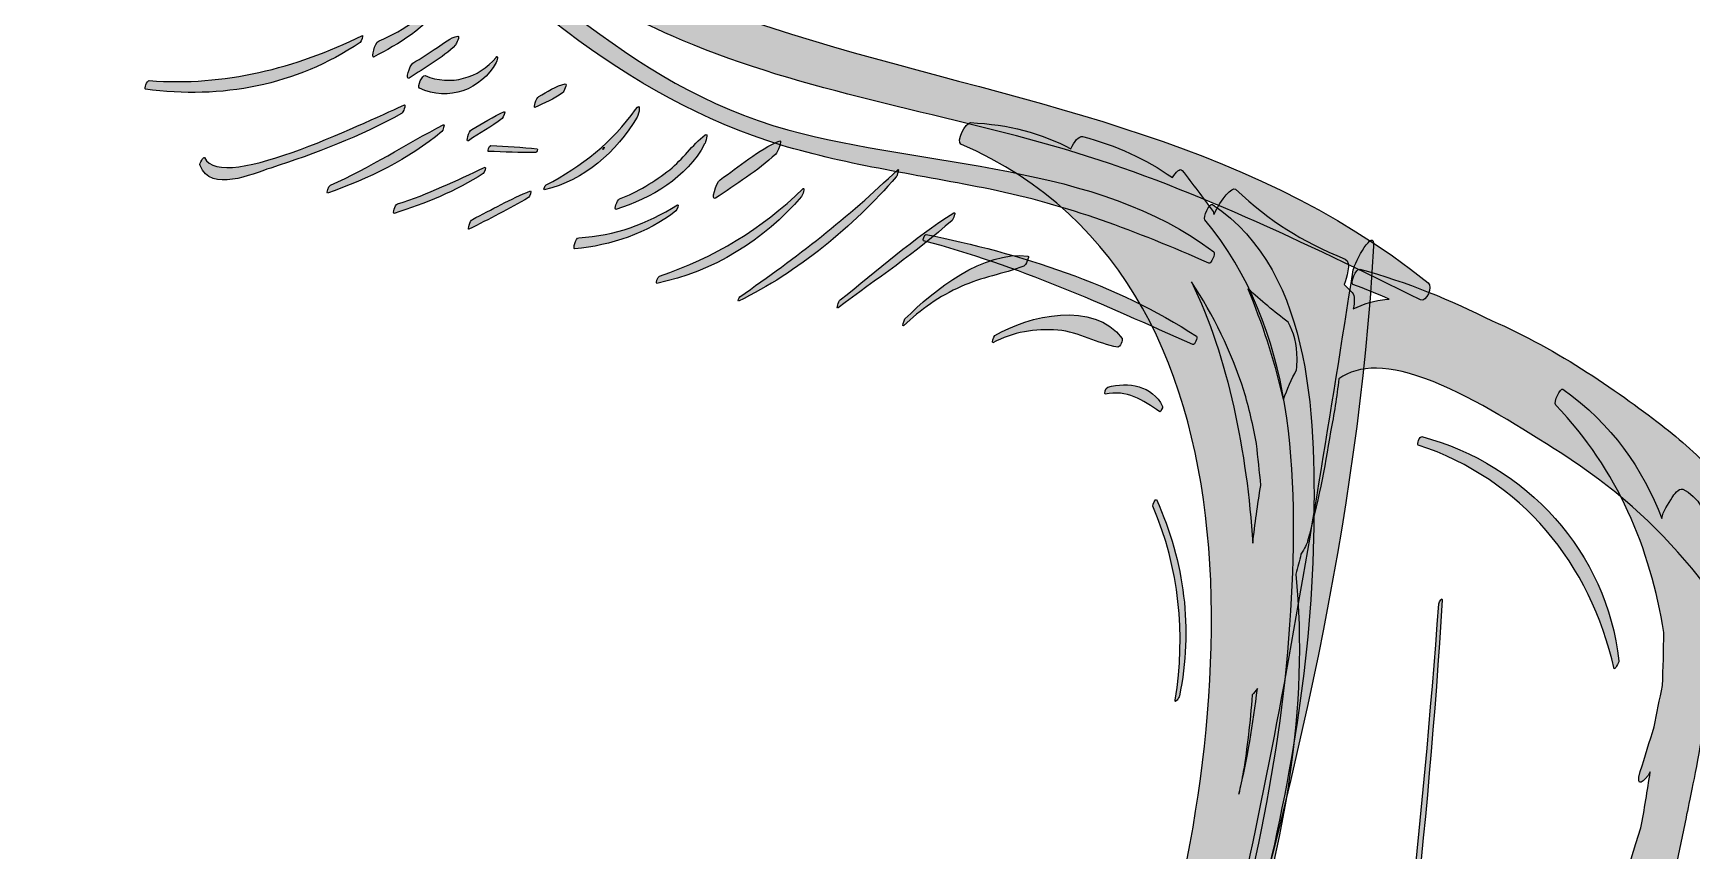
# Model space of a CAD drawing. Extents: x -236 to 261, y -182 to 182.
# Drawn here: x 69.09 to 78.58, y 64.15 to 68.83 of the extents above; entities that cross this region are included whole.
import ezdxf

# ---------------------------------------------------------------- set-up
doc = ezdxf.new("R2010")
doc.units = 0
doc.header["$MEASUREMENT"] = 0
doc.layers.add('CALQUE_PAR_D_FAUT', color=7, linetype='CONTINUOUS')

msp = doc.modelspace()

# ---------------------------------------------------------------- hatches: boundary and pattern name
at = {"layer": 'CALQUE_PAR_D_FAUT'}
h = msp.add_hatch(color=250, dxfattribs=at)
edge = h.paths.add_edge_path()
edge.add_spline(control_points=[(77.0744, 67.4023), (75.9995, 68.2607), (74.7071, 68.4293), (73.4322, 68.8234), (72.858, 69.0008), (72.2938, 69.2547), (71.8617, 69.6841), (71.3415, 70.2013), (71.2016, 70.8378), (71.2474, 71.554), (71.2536, 71.653), (71.1662, 71.5626), (71.1588, 71.5107), (71.0782, 70.9468), (71.1146, 70.3782), (71.4212, 69.8824), (71.7357, 69.3744), (72.2668, 69.0165), (72.8082, 68.7879), (73.5085, 68.4921), (74.2675, 68.3797), (74.9933, 68.1655), (75.7025, 67.9561), (76.3686, 67.6288), (77.0308, 67.3048), (77.0645, 67.2883), (77.1019, 67.3802), (77.0744, 67.4023)], knot_values=[0, 0, 0, 0, 0.111111, 0.111111, 0.111111, 0.222222, 0.222222, 0.222222, 0.333333, 0.333333, 0.333333, 0.444444, 0.444444, 0.444444, 0.555556, 0.555556, 0.555556, 0.666667, 0.666667, 0.666667, 0.777778, 0.777778, 0.777778, 0.888889, 0.888889, 0.888889, 1, 1, 1, 1], degree=3, periodic=1)
h = msp.add_hatch(color=250, dxfattribs=at)
edge = h.paths.add_edge_path()
edge.add_spline(control_points=[(75.8478, 67.5789), (75.1768, 68.0885), (74.1965, 68.0618), (73.4114, 68.2766), (72.4816, 68.531), (71.8722, 69.252), (71.1031, 69.7813), (71.1015, 69.7825), (71.0969, 69.7733), (71.0987, 69.7715), (71.7397, 69.126), (72.4866, 68.4563), (73.3725, 68.1894), (73.7629, 68.0718), (74.1694, 68.018), (74.5681, 67.9366), (75.015, 67.8454), (75.4043, 67.6977), (75.8191, 67.5144), (75.8327, 67.5084), (75.8608, 67.5691), (75.8478, 67.5789)], knot_values=[0, 0, 0, 0, 0.142857, 0.142857, 0.142857, 0.285714, 0.285714, 0.285714, 0.428571, 0.428571, 0.428571, 0.571429, 0.571429, 0.571429, 0.714286, 0.714286, 0.714286, 0.857143, 0.857143, 0.857143, 1, 1, 1, 1], degree=3, periodic=1)
h = msp.add_hatch(color=250, dxfattribs=at)
edge = h.paths.add_edge_path()
edge.add_spline(control_points=[(71.4391, 69.0396), (71.3808, 69.0039), (71.334, 68.9448), (71.2788, 68.9034), (71.2147, 68.8552), (71.1465, 68.8154), (71.0717, 68.7856), (71.0424, 68.7738), (71.0318, 68.6888), (71.0392, 68.6926), (71.1847, 68.7681), (71.3423, 68.8612), (71.4341, 69.0015), (71.4367, 69.0053), (71.4552, 69.0495), (71.4391, 69.0396)], knot_values=[0, 0, 0, 0, 0.2, 0.2, 0.2, 0.4, 0.4, 0.4, 0.6, 0.6, 0.6, 0.8, 0.8, 0.8, 1, 1, 1, 1], degree=3, periodic=1)
h = msp.add_hatch(color=250, dxfattribs=at)
edge = h.paths.add_edge_path()
edge.add_spline(control_points=[(70.9761, 68.8156), (70.5913, 68.6287), (70.1878, 68.5256), (69.7572, 68.5586), (69.7429, 68.5596), (69.7272, 68.5103), (69.7351, 68.5093), (70.1737, 68.451), (70.5927, 68.5286), (70.9643, 68.7764), (70.9721, 68.7816), (70.9817, 68.8182), (70.9761, 68.8156)], knot_values=[0, 0, 0, 0, 0.25, 0.25, 0.25, 0.5, 0.5, 0.5, 0.75, 0.75, 0.75, 1, 1, 1, 1], degree=3, periodic=1)
h = msp.add_hatch(color=250, dxfattribs=at)
edge = h.paths.add_edge_path()
edge.add_spline(control_points=[(71.5221, 68.8126), (71.4795, 68.8039), (71.4415, 68.7718), (71.4055, 68.7483), (71.359, 68.7179), (71.3121, 68.6875), (71.2655, 68.6572), (71.2462, 68.6448), (71.2206, 68.5569), (71.244, 68.5727), (71.3332, 68.6323), (71.4335, 68.6862), (71.5094, 68.7623), (71.5139, 68.767), (71.5368, 68.8156), (71.5221, 68.8126)], knot_values=[0, 0, 0, 0, 0.2, 0.2, 0.2, 0.4, 0.4, 0.4, 0.6, 0.6, 0.6, 0.8, 0.8, 0.8, 1, 1, 1, 1], degree=3, periodic=1)
h = msp.add_hatch(color=250, dxfattribs=at)
edge = h.paths.add_edge_path()
edge.add_spline(control_points=[(71.7411, 68.691), (71.6435, 68.572), (71.4785, 68.5258), (71.3354, 68.5871), (71.3198, 68.5937), (71.2874, 68.5224), (71.3031, 68.515), (71.4683, 68.4372), (71.6552, 68.5051), (71.7428, 68.6623), (71.7458, 68.6677), (71.757, 68.7103), (71.7411, 68.691)], knot_values=[0, 0, 0, 0, 0.25, 0.25, 0.25, 0.5, 0.5, 0.5, 0.75, 0.75, 0.75, 1, 1, 1, 1], degree=3, periodic=1)
h = msp.add_hatch(color=250, dxfattribs=at)
edge = h.paths.add_edge_path()
edge.add_spline(control_points=[(72.137, 68.5397), (72.0848, 68.5306), (72.0325, 68.4914), (71.9853, 68.4673), (71.9688, 68.4589), (71.9564, 68.4016), (71.9634, 68.405), (72.0169, 68.4309), (72.0739, 68.4517), (72.1213, 68.4878), (72.1278, 68.4929), (72.1513, 68.5421), (72.137, 68.5397)], knot_values=[0, 0, 0, 0, 0.25, 0.25, 0.25, 0.5, 0.5, 0.5, 0.75, 0.75, 0.75, 1, 1, 1, 1], degree=3, periodic=1)
h = msp.add_hatch(color=250, dxfattribs=at)
edge = h.paths.add_edge_path()
edge.add_spline(control_points=[(72.5395, 68.3938), (72.4075, 68.2073), (72.2301, 68.0663), (72.0275, 67.9621), (72.0219, 67.9593), (72.0108, 67.9322), (72.0174, 67.9338), (72.2488, 67.988), (72.4272, 68.1482), (72.5482, 68.3498), (72.5596, 68.3688), (72.5727, 68.4406), (72.5395, 68.3938)], knot_values=[0, 0, 0, 0, 0.25, 0.25, 0.25, 0.5, 0.5, 0.5, 0.75, 0.75, 0.75, 1, 1, 1, 1], degree=3, periodic=1)
h = msp.add_hatch(color=250, dxfattribs=at)
edge = h.paths.add_edge_path()
edge.add_spline(control_points=[(71.2175, 68.4189), (71.0625, 68.3572), (70.1677, 67.9028), (70.0734, 68.1187), (70.0702, 68.1261), (70.0423, 68.0855), (70.0477, 68.0721), (70.1094, 67.9155), (70.3445, 68.0242), (70.4518, 68.0582), (70.7099, 68.1404), (70.9627, 68.239), (71.2002, 68.3696), (71.2113, 68.3757), (71.2255, 68.4221), (71.2175, 68.4189)], knot_values=[0, 0, 0, 0, 0.2, 0.2, 0.2, 0.4, 0.4, 0.4, 0.6, 0.6, 0.6, 0.8, 0.8, 0.8, 1, 1, 1, 1], degree=3, periodic=1)
h = msp.add_hatch(color=250, dxfattribs=at)
edge = h.paths.add_edge_path()
edge.add_spline(control_points=[(71.7894, 68.3823), (71.7243, 68.3532), (71.6648, 68.313), (71.6023, 68.2786), (71.584, 68.2688), (71.5667, 68.2037), (71.5828, 68.2143), (71.6473, 68.2569), (71.7148, 68.2949), (71.7769, 68.3412), (71.7837, 68.3462), (71.7966, 68.3855), (71.7894, 68.3823)], knot_values=[0, 0, 0, 0, 0.25, 0.25, 0.25, 0.5, 0.5, 0.5, 0.75, 0.75, 0.75, 1, 1, 1, 1], degree=3, periodic=1)
h = msp.add_hatch(color=250, dxfattribs=at)
edge = h.paths.add_edge_path()
edge.add_spline(control_points=[(71.4429, 68.3078), (71.2237, 68.1935), (71.0207, 68.0604), (70.793, 67.9599), (70.782, 67.9551), (70.7701, 67.9125), (70.7774, 67.9151), (71.0054, 67.9951), (71.245, 68.109), (71.4304, 68.2666), (71.4367, 68.272), (71.4494, 68.3112), (71.4429, 68.3078)], knot_values=[0, 0, 0, 0, 0.25, 0.25, 0.25, 0.5, 0.5, 0.5, 0.75, 0.75, 0.75, 1, 1, 1, 1], degree=3, periodic=1)
h = msp.add_hatch(color=250, dxfattribs=at)
edge = h.paths.add_edge_path()
edge.add_spline(control_points=[(72.9374, 68.2475), (72.863, 68.1904), (72.8098, 68.1078), (72.7348, 68.0488), (72.6484, 67.9808), (72.5506, 67.9209), (72.4477, 67.8814), (72.4322, 67.8755), (72.4163, 67.8181), (72.4266, 67.8213), (72.6285, 67.8844), (72.8319, 68.0027), (72.9348, 68.196), (72.9382, 68.2023), (72.9593, 68.2644), (72.9374, 68.2475)], knot_values=[0, 0, 0, 0, 0.2, 0.2, 0.2, 0.4, 0.4, 0.4, 0.6, 0.6, 0.6, 0.8, 0.8, 0.8, 1, 1, 1, 1], degree=3, periodic=1)
h = msp.add_hatch(color=250, dxfattribs=at)
edge = h.paths.add_edge_path()
edge.add_spline(control_points=[(81.1481, 55.5321), (80.8171, 55.879), (80.5414, 56.2666), (80.3231, 56.6848), (79.7454, 58.0721), (80.1204, 59.8072), (80.247, 61.2707), (80.3298, 62.2266), (80.2751, 63.1844), (80.0477, 64.1181), (79.9295, 64.6024), (79.7679, 65.0781), (79.5626, 65.5326), (79.4016, 65.8889), (79.2005, 66.291), (78.7616, 66.3037), (78.7531, 66.3039), (78.7447, 66.2975), (78.7362, 66.2886), (78.6432, 66.3897), (78.5419, 66.4852), (78.429, 66.573), (78.1889, 66.7598), (77.8123, 67.0271), (77.4409, 67.1837), (77.2044, 67.3042), (76.9532, 67.4057), (76.6835, 67.4805), (76.662, 67.4865), (76.6264, 67.3999), (76.6443, 67.393), (76.7147, 67.3663), (76.7838, 67.338), (76.8517, 67.3084), (76.8477, 67.308), (76.8433, 67.3084), (76.8393, 67.308), (76.7685, 67.3008), (76.7044, 67.2813), (76.6459, 67.2522), (76.6548, 67.2936), (76.6554, 67.3293), (76.6401, 67.3458), (76.6246, 67.3627), (76.6096, 67.377), (76.5943, 67.3922), (76.6055, 67.4232), (76.6385, 67.5215), (76.5993, 67.5377), (76.3387, 67.645), (76.18, 67.7463), (75.9723, 67.937), (75.9523, 67.9555), (75.8916, 67.8799), (75.8478, 67.793), (75.8478, 67.7998), (75.8467, 67.8058), (75.8438, 67.8098), (75.7859, 67.889), (75.727, 67.9674), (75.6667, 68.045), (75.6557, 68.0592), (75.6323, 68.0367), (75.6109, 68.0035), (75.4579, 68.1105), (75.2927, 68.1876), (75.0968, 68.2385), (75.0765, 68.2437), (75.0496, 68.2093), (75.0299, 68.1689), (74.8631, 68.2555), (74.6732, 68.309), (74.456, 68.3178), (74.4264, 68.319), (74.3734, 68.2073), (74.4011, 68.1952), (76.3188, 67.3641), (75.9239, 64.5866), (75.4224, 63.0366), (75.0731, 61.9567), (74.7952, 60.8479), (74.6449, 59.7219), (74.6378, 59.6904), (74.6296, 59.6596), (74.6228, 59.6281), (74.6109, 59.5727), (74.6109, 59.5421), (74.6182, 59.5286), (74.5711, 59.136), (74.54, 58.7413), (74.5277, 58.3451), (74.5239, 58.221), (74.7413, 58.5583), (74.7482, 58.6362), (74.7934, 59.1512), (74.8468, 59.6623), (74.9178, 60.1705), (74.9397, 60.2551), (74.9607, 60.3399), (74.9831, 60.4245), (75.0828, 60.6941), (75.1523, 61.0086), (75.2463, 61.2755), (75.7455, 62.6898), (76.4671, 64.1991), (76.3176, 65.7362), (76.3274, 65.7738), (76.3371, 65.8113), (76.3469, 65.8489), (76.3666, 65.8819), (76.3815, 65.9109), (76.3851, 65.9237), (76.442, 66.1347), (76.4838, 66.3419), (76.5157, 66.55), (76.5366, 66.6484), (76.5513, 66.7504), (76.5638, 66.8529), (76.6783, 66.9333), (76.8459, 66.9407), (77.1029, 66.8368), (77.3569, 66.7343), (77.6081, 66.5708), (77.8392, 66.4249), (79.0099, 65.6857), (79.4056, 64.3577), (79.7207, 63.0758), (80.1059, 61.5084), (79.6122, 60.0308), (79.5366, 58.465), (79.4898, 57.4928), (79.5891, 56.2132), (80.3696, 55.5332), (80.3874, 55.5174), (80.4311, 55.5593), (80.4749, 55.6228), (80.5987, 55.5317), (80.7415, 55.4624), (80.9121, 55.4276), (80.9204, 55.426), (80.9294, 55.4301), (80.9387, 55.4367), (80.9771, 55.4001), (81.0162, 55.3642), (81.057, 55.329), (81.0823, 55.3072), (81.1884, 55.4899), (81.1481, 55.5321)], knot_values=[0, 0, 0, 0, 0.020408, 0.020408, 0.020408, 0.040816, 0.040816, 0.040816, 0.061224, 0.061224, 0.061224, 0.081633, 0.081633, 0.081633, 0.102041, 0.102041, 0.102041, 0.122449, 0.122449, 0.122449, 0.142857, 0.142857, 0.142857, 0.163265, 0.163265, 0.163265, 0.183673, 0.183673, 0.183673, 0.204082, 0.204082, 0.204082, 0.22449, 0.22449, 0.22449, 0.244898, 0.244898, 0.244898, 0.265306, 0.265306, 0.265306, 0.285714, 0.285714, 0.285714, 0.306122, 0.306122, 0.306122, 0.326531, 0.326531, 0.326531, 0.346939, 0.346939, 0.346939, 0.367347, 0.367347, 0.367347, 0.387755, 0.387755, 0.387755, 0.408163, 0.408163, 0.408163, 0.428571, 0.428571, 0.428571, 0.44898, 0.44898, 0.44898, 0.469388, 0.469388, 0.469388, 0.489796, 0.489796, 0.489796, 0.510204, 0.510204, 0.510204, 0.530612, 0.530612, 0.530612, 0.55102, 0.55102, 0.55102, 0.571429, 0.571429, 0.571429, 0.591837, 0.591837, 0.591837, 0.612245, 0.612245, 0.612245, 0.632653, 0.632653, 0.632653, 0.653061, 0.653061, 0.653061, 0.673469, 0.673469, 0.673469, 0.693878, 0.693878, 0.693878, 0.714286, 0.714286, 0.714286, 0.734694, 0.734694, 0.734694, 0.755102, 0.755102, 0.755102, 0.77551, 0.77551, 0.77551, 0.795918, 0.795918, 0.795918, 0.816327, 0.816327, 0.816327, 0.836735, 0.836735, 0.836735, 0.857143, 0.857143, 0.857143, 0.877551, 0.877551, 0.877551, 0.897959, 0.897959, 0.897959, 0.918367, 0.918367, 0.918367, 0.938776, 0.938776, 0.938776, 0.959184, 0.959184, 0.959184, 0.979592, 0.979592, 0.979592, 1, 1, 1, 1], degree=3, periodic=1)
h = msp.add_hatch(color=250, dxfattribs=at)
edge = h.paths.add_edge_path()
edge.add_spline(control_points=[(71.7118, 68.1872), (71.7011, 68.1878), (71.6925, 68.1535), (71.6967, 68.1532), (71.7874, 68.1498), (71.8778, 68.1456), (71.9684, 68.1474), (71.9735, 68.1474), (71.9801, 68.1677), (71.9769, 68.1681), (71.8886, 68.1784), (71.8004, 68.1824), (71.7118, 68.1872)], knot_values=[0, 0, 0, 0, 0.25, 0.25, 0.25, 0.5, 0.5, 0.5, 0.75, 0.75, 0.75, 1, 1, 1, 1], degree=3, periodic=1)
h = msp.add_hatch(color=250, dxfattribs=at)
edge = h.paths.add_edge_path()
edge.add_spline(control_points=[(72.3531, 68.1637), (72.3577, 68.1637), (72.3609, 68.1777), (72.3593, 68.1777), (72.3548, 68.1777), (72.3514, 68.1637), (72.3531, 68.1637)], knot_values=[0, 0, 0, 0, 0.5, 0.5, 0.5, 1, 1, 1, 1], degree=3, periodic=1)
h = msp.add_hatch(color=250, dxfattribs=at)
edge = h.paths.add_edge_path()
edge.add_spline(control_points=[(73.3644, 68.2131), (73.2422, 68.1643), (73.1305, 68.0656), (73.0232, 67.9911), (73.0001, 67.975), (72.9677, 67.8651), (72.9965, 67.8852), (73.1131, 67.9655), (73.238, 68.0411), (73.3415, 68.1381), (73.3501, 68.146), (73.3809, 68.2198), (73.3644, 68.2131)], knot_values=[0, 0, 0, 0, 0.25, 0.25, 0.25, 0.5, 0.5, 0.5, 0.75, 0.75, 0.75, 1, 1, 1, 1], degree=3, periodic=1)
h = msp.add_hatch(color=250, dxfattribs=at)
edge = h.paths.add_edge_path()
edge.add_spline(control_points=[(71.679, 68.0638), (71.5129, 67.9862), (71.3529, 67.9081), (71.1771, 67.853), (71.1616, 67.8482), (71.1493, 67.7957), (71.1578, 67.7984), (71.3346, 67.855), (71.5117, 67.9254), (71.6678, 68.0268), (71.6752, 68.0317), (71.6845, 68.0664), (71.679, 68.0638)], knot_values=[0, 0, 0, 0, 0.25, 0.25, 0.25, 0.5, 0.5, 0.5, 0.75, 0.75, 0.75, 1, 1, 1, 1], degree=3, periodic=1)
h = msp.add_hatch(color=250, dxfattribs=at)
edge = h.paths.add_edge_path()
edge.add_spline(control_points=[(74.0392, 68.0489), (73.7549, 67.7752), (73.4603, 67.5464), (73.1361, 67.3223), (73.1313, 67.3189), (73.1247, 67.2952), (73.1285, 67.297), (73.4675, 67.4602), (73.7836, 67.7256), (74.0309, 68.0074), (74.0372, 68.0142), (74.0495, 68.059), (74.0392, 68.0489)], knot_values=[0, 0, 0, 0, 0.25, 0.25, 0.25, 0.5, 0.5, 0.5, 0.75, 0.75, 0.75, 1, 1, 1, 1], degree=3, periodic=1)
h = msp.add_hatch(color=250, dxfattribs=at)
edge = h.paths.add_edge_path()
edge.add_spline(control_points=[(71.9383, 67.928), (71.8243, 67.8824), (71.7156, 67.8194), (71.6059, 67.7646), (71.5898, 67.7566), (71.5806, 67.7049), (71.5858, 67.7077), (71.6995, 67.7672), (71.8175, 67.8225), (71.9268, 67.8898), (71.934, 67.8944), (71.9449, 67.9306), (71.9383, 67.928)], knot_values=[0, 0, 0, 0, 0.25, 0.25, 0.25, 0.5, 0.5, 0.5, 0.75, 0.75, 0.75, 1, 1, 1, 1], degree=3, periodic=1)
h = msp.add_hatch(color=250, dxfattribs=at)
edge = h.paths.add_edge_path()
edge.add_spline(control_points=[(73.4978, 67.9403), (73.2573, 67.7069), (72.9939, 67.5472), (72.6762, 67.4402), (72.6661, 67.4369), (72.6526, 67.3968), (72.6615, 67.3987), (72.9812, 67.4636), (73.2778, 67.6472), (73.489, 67.8946), (73.4954, 67.9023), (73.5093, 67.9511), (73.4978, 67.9403)], knot_values=[0, 0, 0, 0, 0.25, 0.25, 0.25, 0.5, 0.5, 0.5, 0.75, 0.75, 0.75, 1, 1, 1, 1], degree=3, periodic=1)
h = msp.add_hatch(color=250, dxfattribs=at)
edge = h.paths.add_edge_path()
edge.add_spline(control_points=[(75.8401, 67.8494), (75.8245, 67.8597), (75.7843, 67.7767), (75.7966, 67.762), (76.3154, 67.1415), (76.3339, 66.2977), (76.2889, 65.525), (76.2398, 64.6824), (76.0487, 63.8559), (75.8118, 63.0481), (75.3659, 61.5283), (74.7725, 60.0501), (74.5331, 58.4766), (74.5161, 58.3637), (74.6441, 58.5641), (74.6517, 58.6139), (74.9186, 60.3672), (75.6392, 61.9991), (76.0791, 63.7086), (76.2672, 64.4391), (76.4038, 65.1872), (76.4187, 65.943), (76.4309, 66.5738), (76.4307, 67.4592), (75.8401, 67.8494)], knot_values=[0, 0, 0, 0, 0.125, 0.125, 0.125, 0.25, 0.25, 0.25, 0.375, 0.375, 0.375, 0.5, 0.5, 0.5, 0.625, 0.625, 0.625, 0.75, 0.75, 0.75, 0.875, 0.875, 0.875, 1, 1, 1, 1], degree=3, periodic=1)
h = msp.add_hatch(color=250, dxfattribs=at)
edge = h.paths.add_edge_path()
edge.add_spline(control_points=[(72.7793, 67.8472), (72.6008, 67.7391), (72.4244, 67.6705), (72.2144, 67.6597), (72.1973, 67.6587), (72.178, 67.5948), (72.1921, 67.5962), (72.3998, 67.6155), (72.6046, 67.6836), (72.7706, 67.8126), (72.7769, 67.8177), (72.7901, 67.8538), (72.7793, 67.8472)], knot_values=[0, 0, 0, 0, 0.25, 0.25, 0.25, 0.5, 0.5, 0.5, 0.75, 0.75, 0.75, 1, 1, 1, 1], degree=3, periodic=1)
h = msp.add_hatch(color=250, dxfattribs=at)
edge = h.paths.add_edge_path()
edge.add_spline(control_points=[(74.3609, 67.8018), (74.131, 67.6591), (73.9229, 67.4706), (73.7098, 67.3042), (73.7004, 67.2968), (73.6863, 67.2494), (73.6984, 67.2584), (73.9162, 67.422), (74.1475, 67.5767), (74.3501, 67.759), (74.3567, 67.765), (74.3748, 67.8104), (74.3609, 67.8018)], knot_values=[0, 0, 0, 0, 0.25, 0.25, 0.25, 0.5, 0.5, 0.5, 0.75, 0.75, 0.75, 1, 1, 1, 1], degree=3, periodic=1)
h = msp.add_hatch(color=250, dxfattribs=at)
edge = h.paths.add_edge_path()
edge.add_spline(control_points=[(75.7491, 67.0964), (75.2879, 67.3959), (74.7373, 67.5703), (74.2022, 67.6782), (74.1925, 67.6802), (74.1793, 67.6441), (74.1861, 67.6422), (74.7292, 67.4987), (75.2174, 67.2771), (75.7276, 67.0484), (75.7377, 67.044), (75.7594, 67.09), (75.7491, 67.0964)], knot_values=[0, 0, 0, 0, 0.25, 0.25, 0.25, 0.5, 0.5, 0.5, 0.75, 0.75, 0.75, 1, 1, 1, 1], degree=3, periodic=1)
h = msp.add_hatch(color=250, dxfattribs=at)
edge = h.paths.add_edge_path()
edge.add_spline(control_points=[(76.6459, 67.4752), (76.3855, 65.8393), (76.1366, 64.2232), (75.6896, 62.6239), (75.2895, 61.1929), (74.7944, 59.7925), (74.4934, 58.335), (74.4455, 58.1037), (74.6386, 58.3744), (74.6578, 58.4668), (75.2927, 61.5381), (76.581, 64.4413), (76.7625, 67.6105), (76.7693, 67.7292), (76.6528, 67.5189), (76.6459, 67.4752)], knot_values=[0, 0, 0, 0, 0.2, 0.2, 0.2, 0.4, 0.4, 0.4, 0.6, 0.6, 0.6, 0.8, 0.8, 0.8, 1, 1, 1, 1], degree=3, periodic=1)
h = msp.add_hatch(color=250, dxfattribs=at)
edge = h.paths.add_edge_path()
edge.add_spline(control_points=[(74.7839, 67.555), (74.5306, 67.5858), (74.2476, 67.3619), (74.081, 67.1953), (74.074, 67.1881), (74.0642, 67.1465), (74.0732, 67.1553), (74.169, 67.2492), (74.2798, 67.3251), (74.4021, 67.3806), (74.5185, 67.433), (74.6429, 67.4519), (74.7608, 67.4971), (74.7705, 67.5007), (74.7966, 67.5534), (74.7839, 67.555)], knot_values=[0, 0, 0, 0, 0.2, 0.2, 0.2, 0.4, 0.4, 0.4, 0.6, 0.6, 0.6, 0.8, 0.8, 0.8, 1, 1, 1, 1], degree=3, periodic=1)
h = msp.add_hatch(color=250, dxfattribs=at)
edge = h.paths.add_edge_path()
edge.add_spline(control_points=[(75.7203, 67.4073), (75.8466, 67.2176), (75.9466, 67.0074), (76.02, 66.786), (76.0489, 66.6871), (76.0732, 66.5858), (76.0925, 66.4829), (76.0927, 66.4824), (76.0921, 66.4809), (76.0923, 66.4803), (76.101, 66.4014), (76.1092, 66.3222), (76.1174, 66.2432), (76.0982, 66.1331), (76.0829, 66.0215), (76.071, 65.9122), (76.0365, 66.4323), (75.9326, 66.9713), (75.7203, 67.4073)], knot_values=[0, 0, 0, 0, 0.166667, 0.166667, 0.166667, 0.333333, 0.333333, 0.333333, 0.5, 0.5, 0.5, 0.666667, 0.666667, 0.666667, 0.833333, 0.833333, 0.833333, 1, 1, 1, 1], degree=3, periodic=1)
h = msp.add_hatch(color=250, dxfattribs=at)
edge = h.paths.add_edge_path()
edge.add_spline(control_points=[(75.3229, 67.084), (75.1631, 67.3022), (74.7874, 67.215), (74.5957, 67.1001), (74.586, 67.0944), (74.5784, 67.0564), (74.583, 67.0589), (74.6977, 67.119), (74.8267, 67.142), (74.9556, 67.131), (75.0785, 67.1202), (75.1808, 67.053), (75.2982, 67.0343), (75.3106, 67.0323), (75.3297, 67.0747), (75.3229, 67.084)], knot_values=[0, 0, 0, 0, 0.2, 0.2, 0.2, 0.4, 0.4, 0.4, 0.6, 0.6, 0.6, 0.8, 0.8, 0.8, 1, 1, 1, 1], degree=3, periodic=1)
h = msp.add_hatch(color=250, dxfattribs=at)
edge = h.paths.add_edge_path()
edge.add_spline(control_points=[(76.2366, 66.7641), (76.1908, 66.9696), (76.1245, 67.1708), (76.0423, 67.3679), (76.0427, 67.3677), (76.0433, 67.3675), (76.0437, 67.3675), (76.1177, 67.3006), (76.1936, 67.2369), (76.2734, 67.1768), (76.3049, 67.1191), (76.3244, 67.052), (76.3247, 66.9664), (76.3247, 66.9463), (76.3226, 66.9248), (76.3212, 66.9037), (76.2935, 66.8507), (76.2684, 66.794), (76.2459, 66.7343), (76.2426, 66.7442), (76.2394, 66.754), (76.2366, 66.7641)], knot_values=[0, 0, 0, 0, 0.142857, 0.142857, 0.142857, 0.285714, 0.285714, 0.285714, 0.428571, 0.428571, 0.428571, 0.571429, 0.571429, 0.571429, 0.714286, 0.714286, 0.714286, 0.857143, 0.857143, 0.857143, 1, 1, 1, 1], degree=3, periodic=1)
h = msp.add_hatch(color=250, dxfattribs=at)
edge = h.paths.add_edge_path()
edge.add_spline(control_points=[(75.2411, 66.8057), (75.2297, 66.8027), (75.2188, 66.7623), (75.2264, 66.7641), (75.3486, 66.7934), (75.4433, 66.7309), (75.5387, 66.6646), (75.545, 66.6604), (75.5566, 66.6899), (75.554, 66.6951), (75.4961, 66.8145), (75.3593, 66.8368), (75.2411, 66.8057)], knot_values=[0, 0, 0, 0, 0.25, 0.25, 0.25, 0.5, 0.5, 0.5, 0.75, 0.75, 0.75, 1, 1, 1, 1], degree=3, periodic=1)
h = msp.add_hatch(color=250, dxfattribs=at)
edge = h.paths.add_edge_path()
edge.add_spline(control_points=[(78.7955, 65.6372), (78.7698, 65.5764), (78.7465, 65.515), (78.7216, 65.4538), (78.7434, 65.816), (78.7095, 66.1421), (78.5311, 66.2211), (78.5089, 66.2309), (78.4796, 66.1871), (78.4714, 66.1741), (78.4479, 66.1363), (78.4179, 66.0943), (78.4111, 66.0543), (78.3028, 66.3386), (78.1264, 66.593), (77.846, 66.7928), (77.8314, 66.8032), (77.7888, 66.7194), (77.8052, 66.702), (78.1593, 66.3328), (78.3454, 65.8835), (78.4227, 65.402), (78.422, 65.3003), (78.4197, 65.1989), (78.4149, 65.0978), (78.3992, 65.0192), (78.3836, 64.9408), (78.3677, 64.8623), (78.3413, 64.7771), (78.3149, 64.6919), (78.2883, 64.6066), (78.256, 64.5022), (78.3146, 64.547), (78.345, 64.6047), (78.3293, 64.4972), (78.3118, 64.39), (78.2919, 64.2836), (77.9861, 63.3401), (77.7681, 62.3725), (77.6372, 61.3842), (77.6225, 61.2849), (77.6091, 61.1855), (77.5979, 61.0852), (77.5671, 60.8163), (77.8551, 61.2934), (77.8718, 61.4027), (77.9457, 61.8858), (78.0617, 62.3597), (78.1834, 62.832), (78.2801, 63.1387), (78.3595, 63.45), (78.4208, 63.7647), (78.4672, 63.9566), (78.5118, 64.1491), (78.5502, 64.343), (78.5673, 64.4284), (78.6064, 64.6099), (78.644, 64.8269), (78.7372, 65.0761), (78.8357, 65.3243), (78.945, 65.5702), (79.073, 65.8584), (78.9215, 65.9331), (78.7955, 65.6372)], knot_values=[0, 0, 0, 0, 0.047619, 0.047619, 0.047619, 0.095238, 0.095238, 0.095238, 0.142857, 0.142857, 0.142857, 0.190476, 0.190476, 0.190476, 0.238095, 0.238095, 0.238095, 0.285714, 0.285714, 0.285714, 0.333333, 0.333333, 0.333333, 0.380952, 0.380952, 0.380952, 0.428571, 0.428571, 0.428571, 0.47619, 0.47619, 0.47619, 0.52381, 0.52381, 0.52381, 0.571429, 0.571429, 0.571429, 0.619048, 0.619048, 0.619048, 0.666667, 0.666667, 0.666667, 0.714286, 0.714286, 0.714286, 0.761905, 0.761905, 0.761905, 0.809524, 0.809524, 0.809524, 0.857143, 0.857143, 0.857143, 0.904762, 0.904762, 0.904762, 0.952381, 0.952381, 0.952381, 1, 1, 1, 1], degree=3, periodic=1)
h = msp.add_hatch(color=250, dxfattribs=at)
edge = h.paths.add_edge_path()
edge.add_spline(control_points=[(77.0388, 66.5221), (77.0265, 66.5255), (77.0076, 66.4773), (77.0173, 66.4741), (77.6083, 66.2792), (78.0046, 65.7935), (78.138, 65.1944), (78.1396, 65.1872), (78.1668, 65.2276), (78.1655, 65.2397), (78.0996, 65.859), (77.634, 66.3644), (77.0388, 66.5221)], knot_values=[0, 0, 0, 0, 0.25, 0.25, 0.25, 0.5, 0.5, 0.5, 0.75, 0.75, 0.75, 1, 1, 1, 1], degree=3, periodic=1)
h = msp.add_hatch(color=250, dxfattribs=at)
edge = h.paths.add_edge_path()
edge.add_spline(control_points=[(75.5202, 66.1616), (75.5176, 66.1675), (75.4949, 66.1349), (75.4995, 66.1241), (75.6519, 65.7662), (75.687, 65.3978), (75.6279, 65.0152), (75.6243, 64.9917), (75.6494, 65.0303), (75.651, 65.0381), (75.7304, 65.4235), (75.6808, 65.8031), (75.5202, 66.1616)], knot_values=[0, 0, 0, 0, 0.25, 0.25, 0.25, 0.5, 0.5, 0.5, 0.75, 0.75, 0.75, 1, 1, 1, 1], degree=3, periodic=1)
h = msp.add_hatch(color=250, dxfattribs=at)
edge = h.paths.add_edge_path()
edge.add_spline(control_points=[(77.1357, 65.5666), (77.0426, 64.3061), (76.9078, 63.0489), (76.6984, 61.8022), (76.4816, 60.5107), (76.147, 59.2521), (75.8831, 57.9719), (75.8691, 57.9038), (75.9223, 57.9733), (75.9306, 57.9996), (76.2975, 59.1768), (76.5157, 60.4221), (76.7101, 61.638), (76.9191, 62.9474), (77.0746, 64.2657), (77.1553, 65.5893), (77.1566, 65.6088), (77.1363, 65.5751), (77.1357, 65.5666)], knot_values=[0, 0, 0, 0, 0.166667, 0.166667, 0.166667, 0.333333, 0.333333, 0.333333, 0.5, 0.5, 0.5, 0.666667, 0.666667, 0.666667, 0.833333, 0.833333, 0.833333, 1, 1, 1, 1], degree=3, periodic=1)
h = msp.add_hatch(color=250, dxfattribs=at)
edge = h.paths.add_edge_path()
edge.add_spline(control_points=[(76.0169, 64.6074), (76.0386, 64.7387), (76.0561, 64.8866), (76.068, 65.0449), (76.0774, 65.0554), (76.0875, 65.0679), (76.0978, 65.0823), (76.073, 64.8793), (76.0405, 64.6772), (75.9914, 64.4771), (75.9997, 64.5206), (76.0097, 64.5636), (76.0169, 64.6074)], knot_values=[0, 0, 0, 0, 0.25, 0.25, 0.25, 0.5, 0.5, 0.5, 0.75, 0.75, 0.75, 1, 1, 1, 1], degree=3, periodic=1)

# ---------------------------------------------------------------- linework, layer by layer
at = {"layer": 'CALQUE_PAR_D_FAUT', "color": 1}
msp.add_open_spline([(-230.5187, 181.5562), (-231.8457, 181.5553), (-233.1179, 181.0274), (-234.0556, 180.0885), (-234.9933, 179.1497), (-235.5196, 177.8831), (-235.5187, 176.5562), (-235.5187, 176.5562), (-235.5187, -8.4438), (-235.5187, -8.4438), (-235.5179, -9.7708), (-234.99, -11.043), (-234.0511, -11.9807), (-233.1123, -12.9184), (-231.8457, -13.4447), (-230.5187, -13.4438), (-230.5187, -13.4438), (115.1243, -13.4438), (115.1243, -13.4438), (116.4513, -13.443), (117.7235, -12.9151), (118.6612, -11.9762), (119.5989, -11.0373), (120.1252, -9.7708), (120.1243, -8.4438), (120.1243, -8.4438), (120.1243, 88.0484), (120.1243, 88.0484), (120.1243, 88.0484), (120.1243, 96.0484), (120.1243, 96.0484), (120.1243, 96.0484), (120.1243, 176.5562), (120.1243, 176.5562), (120.1235, 177.8831), (119.5956, 179.1553), (118.6567, 180.093), (117.7179, 181.0307), (116.4513, 181.557), (115.1243, 181.5562), (115.1243, 181.5562), (-230.5187, 181.5562), (-230.5187, 181.5562), (-230.5187, 181.5562), (-230.5187, 181.5562), (-230.5187, 181.5562)], degree=3, knots=[0, 0, 0, 0, 0.066667, 0.066667, 0.066667, 0.133333, 0.133333, 0.133333, 0.2, 0.2, 0.2, 0.266667, 0.266667, 0.266667, 0.333333, 0.333333, 0.333333, 0.4, 0.4, 0.4, 0.466667, 0.466667, 0.466667, 0.533333, 0.533333, 0.533333, 0.6, 0.6, 0.6, 0.666667, 0.666667, 0.666667, 0.733333, 0.733333, 0.733333, 0.8, 0.8, 0.8, 0.866667, 0.866667, 0.866667, 0.933333, 0.933333, 0.933333, 1, 1, 1, 1], dxfattribs=at)
at = {"layer": 'CALQUE_PAR_D_FAUT', "color": 250}
for points, knots in [([(77.0744, 67.4023), (75.9995, 68.2607), (74.7071, 68.4293), (73.4322, 68.8234), (72.858, 69.0008), (72.2938, 69.2547), (71.8617, 69.6841), (71.3415, 70.2013), (71.2016, 70.8378), (71.2474, 71.554), (71.2536, 71.653), (71.1662, 71.5626), (71.1588, 71.5107), (71.0782, 70.9468), (71.1146, 70.3782), (71.4212, 69.8824), (71.7357, 69.3744), (72.2668, 69.0165), (72.8082, 68.7879), (73.5085, 68.4921), (74.2675, 68.3797), (74.9933, 68.1655), (75.7025, 67.9561), (76.3686, 67.6288), (77.0308, 67.3048), (77.0645, 67.2883), (77.1019, 67.3802), (77.0744, 67.4023)], [0, 0, 0, 0, 0.111111, 0.111111, 0.111111, 0.222222, 0.222222, 0.222222, 0.333333, 0.333333, 0.333333, 0.444444, 0.444444, 0.444444, 0.555556, 0.555556, 0.555556, 0.666667, 0.666667, 0.666667, 0.777778, 0.777778, 0.777778, 0.888889, 0.888889, 0.888889, 1, 1, 1, 1]), ([(75.8478, 67.5789), (75.1768, 68.0885), (74.1965, 68.0618), (73.4114, 68.2766), (72.4816, 68.531), (71.8722, 69.252), (71.1031, 69.7813), (71.1015, 69.7825), (71.0969, 69.7733), (71.0987, 69.7715), (71.7397, 69.126), (72.4866, 68.4563), (73.3725, 68.1894), (73.7629, 68.0718), (74.1694, 68.018), (74.5681, 67.9366), (75.015, 67.8454), (75.4043, 67.6977), (75.8191, 67.5144), (75.8327, 67.5084), (75.8608, 67.5691), (75.8478, 67.5789)], [0, 0, 0, 0, 0.142857, 0.142857, 0.142857, 0.285714, 0.285714, 0.285714, 0.428571, 0.428571, 0.428571, 0.571429, 0.571429, 0.571429, 0.714286, 0.714286, 0.714286, 0.857143, 0.857143, 0.857143, 1, 1, 1, 1]), ([(71.4391, 69.0396), (71.3808, 69.0039), (71.334, 68.9448), (71.2788, 68.9034), (71.2147, 68.8552), (71.1465, 68.8154), (71.0717, 68.7856), (71.0424, 68.7738), (71.0318, 68.6888), (71.0392, 68.6926), (71.1847, 68.7681), (71.3423, 68.8612), (71.4341, 69.0015), (71.4367, 69.0053), (71.4552, 69.0495), (71.4391, 69.0396)], [0, 0, 0, 0, 0.2, 0.2, 0.2, 0.4, 0.4, 0.4, 0.6, 0.6, 0.6, 0.8, 0.8, 0.8, 1, 1, 1, 1]), ([(70.9761, 68.8156), (70.5913, 68.6287), (70.1878, 68.5256), (69.7572, 68.5586), (69.7429, 68.5596), (69.7272, 68.5103), (69.7351, 68.5093), (70.1737, 68.451), (70.5927, 68.5286), (70.9643, 68.7764), (70.9721, 68.7816), (70.9817, 68.8182), (70.9761, 68.8156)], [0, 0, 0, 0, 0.25, 0.25, 0.25, 0.5, 0.5, 0.5, 0.75, 0.75, 0.75, 1, 1, 1, 1]), ([(71.5221, 68.8126), (71.4795, 68.8039), (71.4415, 68.7718), (71.4055, 68.7483), (71.359, 68.7179), (71.3121, 68.6875), (71.2655, 68.6572), (71.2462, 68.6448), (71.2206, 68.5569), (71.244, 68.5727), (71.3332, 68.6323), (71.4335, 68.6862), (71.5094, 68.7623), (71.5139, 68.767), (71.5368, 68.8156), (71.5221, 68.8126)], [0, 0, 0, 0, 0.2, 0.2, 0.2, 0.4, 0.4, 0.4, 0.6, 0.6, 0.6, 0.8, 0.8, 0.8, 1, 1, 1, 1]), ([(71.7411, 68.691), (71.6435, 68.572), (71.4785, 68.5258), (71.3354, 68.5871), (71.3198, 68.5937), (71.2874, 68.5224), (71.3031, 68.515), (71.4683, 68.4372), (71.6552, 68.5051), (71.7428, 68.6623), (71.7458, 68.6677), (71.757, 68.7103), (71.7411, 68.691)], [0, 0, 0, 0, 0.25, 0.25, 0.25, 0.5, 0.5, 0.5, 0.75, 0.75, 0.75, 1, 1, 1, 1]), ([(72.137, 68.5397), (72.0848, 68.5306), (72.0325, 68.4914), (71.9853, 68.4673), (71.9688, 68.4589), (71.9564, 68.4016), (71.9634, 68.405), (72.0169, 68.4309), (72.0739, 68.4517), (72.1213, 68.4878), (72.1278, 68.4929), (72.1513, 68.5421), (72.137, 68.5397)], [0, 0, 0, 0, 0.25, 0.25, 0.25, 0.5, 0.5, 0.5, 0.75, 0.75, 0.75, 1, 1, 1, 1]), ([(72.5395, 68.3938), (72.4075, 68.2073), (72.2301, 68.0663), (72.0275, 67.9621), (72.0219, 67.9593), (72.0108, 67.9322), (72.0174, 67.9338), (72.2488, 67.988), (72.4272, 68.1482), (72.5482, 68.3498), (72.5596, 68.3688), (72.5727, 68.4406), (72.5395, 68.3938)], [0, 0, 0, 0, 0.25, 0.25, 0.25, 0.5, 0.5, 0.5, 0.75, 0.75, 0.75, 1, 1, 1, 1]), ([(71.2175, 68.4189), (71.0625, 68.3572), (70.1677, 67.9028), (70.0734, 68.1187), (70.0702, 68.1261), (70.0423, 68.0855), (70.0477, 68.0721), (70.1094, 67.9155), (70.3445, 68.0242), (70.4518, 68.0582), (70.7099, 68.1404), (70.9627, 68.239), (71.2002, 68.3696), (71.2113, 68.3757), (71.2255, 68.4221), (71.2175, 68.4189)], [0, 0, 0, 0, 0.2, 0.2, 0.2, 0.4, 0.4, 0.4, 0.6, 0.6, 0.6, 0.8, 0.8, 0.8, 1, 1, 1, 1]), ([(71.7894, 68.3823), (71.7243, 68.3532), (71.6648, 68.313), (71.6023, 68.2786), (71.584, 68.2688), (71.5667, 68.2037), (71.5828, 68.2143), (71.6473, 68.2569), (71.7148, 68.2949), (71.7769, 68.3412), (71.7837, 68.3462), (71.7966, 68.3855), (71.7894, 68.3823)], [0, 0, 0, 0, 0.25, 0.25, 0.25, 0.5, 0.5, 0.5, 0.75, 0.75, 0.75, 1, 1, 1, 1]), ([(71.4429, 68.3078), (71.2237, 68.1935), (71.0207, 68.0604), (70.793, 67.9599), (70.782, 67.9551), (70.7701, 67.9125), (70.7774, 67.9151), (71.0054, 67.9951), (71.245, 68.109), (71.4304, 68.2666), (71.4367, 68.272), (71.4494, 68.3112), (71.4429, 68.3078)], [0, 0, 0, 0, 0.25, 0.25, 0.25, 0.5, 0.5, 0.5, 0.75, 0.75, 0.75, 1, 1, 1, 1]), ([(72.9374, 68.2475), (72.863, 68.1904), (72.8098, 68.1078), (72.7348, 68.0488), (72.6484, 67.9808), (72.5506, 67.9209), (72.4477, 67.8814), (72.4322, 67.8755), (72.4163, 67.8181), (72.4266, 67.8213), (72.6285, 67.8844), (72.8319, 68.0027), (72.9348, 68.196), (72.9382, 68.2023), (72.9593, 68.2644), (72.9374, 68.2475)], [0, 0, 0, 0, 0.2, 0.2, 0.2, 0.4, 0.4, 0.4, 0.6, 0.6, 0.6, 0.8, 0.8, 0.8, 1, 1, 1, 1]), ([(81.1481, 55.5321), (80.8171, 55.879), (80.5414, 56.2666), (80.3231, 56.6848), (79.7454, 58.0721), (80.1204, 59.8072), (80.247, 61.2707), (80.3298, 62.2266), (80.2751, 63.1844), (80.0477, 64.1181), (79.9295, 64.6024), (79.7679, 65.0781), (79.5626, 65.5326), (79.4016, 65.8889), (79.2005, 66.291), (78.7616, 66.3037), (78.7531, 66.3039), (78.7447, 66.2975), (78.7362, 66.2886), (78.6432, 66.3897), (78.5419, 66.4852), (78.429, 66.573), (78.1889, 66.7598), (77.8123, 67.0271), (77.4409, 67.1837), (77.2044, 67.3042), (76.9532, 67.4057), (76.6835, 67.4805), (76.662, 67.4865), (76.6264, 67.3999), (76.6443, 67.393), (76.7147, 67.3663), (76.7838, 67.338), (76.8517, 67.3084), (76.8477, 67.308), (76.8433, 67.3084), (76.8393, 67.308), (76.7685, 67.3008), (76.7044, 67.2813), (76.6459, 67.2522), (76.6548, 67.2936), (76.6554, 67.3293), (76.6401, 67.3458), (76.6246, 67.3627), (76.6096, 67.377), (76.5943, 67.3922), (76.6055, 67.4232), (76.6385, 67.5215), (76.5993, 67.5377), (76.3387, 67.645), (76.18, 67.7463), (75.9723, 67.937), (75.9523, 67.9555), (75.8916, 67.8799), (75.8478, 67.793), (75.8478, 67.7998), (75.8467, 67.8058), (75.8438, 67.8098), (75.7859, 67.889), (75.727, 67.9674), (75.6667, 68.045), (75.6557, 68.0592), (75.6323, 68.0367), (75.6109, 68.0035), (75.4579, 68.1105), (75.2927, 68.1876), (75.0968, 68.2385), (75.0765, 68.2437), (75.0496, 68.2093), (75.0299, 68.1689), (74.8631, 68.2555), (74.6732, 68.309), (74.456, 68.3178), (74.4264, 68.319), (74.3734, 68.2073), (74.4011, 68.1952), (76.3188, 67.3641), (75.9239, 64.5866), (75.4224, 63.0366), (75.0731, 61.9567), (74.7952, 60.8479), (74.6449, 59.7219), (74.6378, 59.6904), (74.6296, 59.6596), (74.6228, 59.6281), (74.6109, 59.5727), (74.6109, 59.5421), (74.6182, 59.5286), (74.5711, 59.136), (74.54, 58.7413), (74.5277, 58.3451), (74.5239, 58.221), (74.7413, 58.5583), (74.7482, 58.6362), (74.7934, 59.1512), (74.8468, 59.6623), (74.9178, 60.1705), (74.9397, 60.2551), (74.9607, 60.3399), (74.9831, 60.4245), (75.0828, 60.6941), (75.1523, 61.0086), (75.2463, 61.2755), (75.7455, 62.6898), (76.4671, 64.1991), (76.3176, 65.7362), (76.3274, 65.7738), (76.3371, 65.8113), (76.3469, 65.8489), (76.3666, 65.8819), (76.3815, 65.9109), (76.3851, 65.9237), (76.442, 66.1347), (76.4838, 66.3419), (76.5157, 66.55), (76.5366, 66.6484), (76.5513, 66.7504), (76.5638, 66.8529), (76.6783, 66.9333), (76.8459, 66.9407), (77.1029, 66.8368), (77.3569, 66.7343), (77.6081, 66.5708), (77.8392, 66.4249), (79.0099, 65.6857), (79.4056, 64.3577), (79.7207, 63.0758), (80.1059, 61.5084), (79.6122, 60.0308), (79.5366, 58.465), (79.4898, 57.4928), (79.5891, 56.2132), (80.3696, 55.5332), (80.3874, 55.5174), (80.4311, 55.5593), (80.4749, 55.6228), (80.5987, 55.5317), (80.7415, 55.4624), (80.9121, 55.4276), (80.9204, 55.426), (80.9294, 55.4301), (80.9387, 55.4367), (80.9771, 55.4001), (81.0162, 55.3642), (81.057, 55.329), (81.0823, 55.3072), (81.1884, 55.4899), (81.1481, 55.5321)], [0, 0, 0, 0, 0.020408, 0.020408, 0.020408, 0.040816, 0.040816, 0.040816, 0.061224, 0.061224, 0.061224, 0.081633, 0.081633, 0.081633, 0.102041, 0.102041, 0.102041, 0.122449, 0.122449, 0.122449, 0.142857, 0.142857, 0.142857, 0.163265, 0.163265, 0.163265, 0.183673, 0.183673, 0.183673, 0.204082, 0.204082, 0.204082, 0.22449, 0.22449, 0.22449, 0.244898, 0.244898, 0.244898, 0.265306, 0.265306, 0.265306, 0.285714, 0.285714, 0.285714, 0.306122, 0.306122, 0.306122, 0.326531, 0.326531, 0.326531, 0.346939, 0.346939, 0.346939, 0.367347, 0.367347, 0.367347, 0.387755, 0.387755, 0.387755, 0.408163, 0.408163, 0.408163, 0.428571, 0.428571, 0.428571, 0.44898, 0.44898, 0.44898, 0.469388, 0.469388, 0.469388, 0.489796, 0.489796, 0.489796, 0.510204, 0.510204, 0.510204, 0.530612, 0.530612, 0.530612, 0.55102, 0.55102, 0.55102, 0.571429, 0.571429, 0.571429, 0.591837, 0.591837, 0.591837, 0.612245, 0.612245, 0.612245, 0.632653, 0.632653, 0.632653, 0.653061, 0.653061, 0.653061, 0.673469, 0.673469, 0.673469, 0.693878, 0.693878, 0.693878, 0.714286, 0.714286, 0.714286, 0.734694, 0.734694, 0.734694, 0.755102, 0.755102, 0.755102, 0.77551, 0.77551, 0.77551, 0.795918, 0.795918, 0.795918, 0.816327, 0.816327, 0.816327, 0.836735, 0.836735, 0.836735, 0.857143, 0.857143, 0.857143, 0.877551, 0.877551, 0.877551, 0.897959, 0.897959, 0.897959, 0.918367, 0.918367, 0.918367, 0.938776, 0.938776, 0.938776, 0.959184, 0.959184, 0.959184, 0.979592, 0.979592, 0.979592, 1, 1, 1, 1]), ([(71.7118, 68.1872), (71.7011, 68.1878), (71.6925, 68.1535), (71.6967, 68.1532), (71.7874, 68.1498), (71.8778, 68.1456), (71.9684, 68.1474), (71.9735, 68.1474), (71.9801, 68.1677), (71.9769, 68.1681), (71.8886, 68.1784), (71.8004, 68.1824), (71.7118, 68.1872)], [0, 0, 0, 0, 0.25, 0.25, 0.25, 0.5, 0.5, 0.5, 0.75, 0.75, 0.75, 1, 1, 1, 1]), ([(72.3531, 68.1637), (72.3577, 68.1637), (72.3609, 68.1777), (72.3593, 68.1777), (72.3548, 68.1777), (72.3514, 68.1637), (72.3531, 68.1637)], [0, 0, 0, 0, 0.5, 0.5, 0.5, 1, 1, 1, 1]), ([(73.3644, 68.2131), (73.2422, 68.1643), (73.1305, 68.0656), (73.0232, 67.9911), (73.0001, 67.975), (72.9677, 67.8651), (72.9965, 67.8852), (73.1131, 67.9655), (73.238, 68.0411), (73.3415, 68.1381), (73.3501, 68.146), (73.3809, 68.2198), (73.3644, 68.2131)], [0, 0, 0, 0, 0.25, 0.25, 0.25, 0.5, 0.5, 0.5, 0.75, 0.75, 0.75, 1, 1, 1, 1]), ([(71.679, 68.0638), (71.5129, 67.9862), (71.3529, 67.9081), (71.1771, 67.853), (71.1616, 67.8482), (71.1493, 67.7957), (71.1578, 67.7984), (71.3346, 67.855), (71.5117, 67.9254), (71.6678, 68.0268), (71.6752, 68.0317), (71.6845, 68.0664), (71.679, 68.0638)], [0, 0, 0, 0, 0.25, 0.25, 0.25, 0.5, 0.5, 0.5, 0.75, 0.75, 0.75, 1, 1, 1, 1]), ([(74.0392, 68.0489), (73.7549, 67.7752), (73.4603, 67.5464), (73.1361, 67.3223), (73.1313, 67.3189), (73.1247, 67.2952), (73.1285, 67.297), (73.4675, 67.4602), (73.7836, 67.7256), (74.0309, 68.0074), (74.0372, 68.0142), (74.0495, 68.059), (74.0392, 68.0489)], [0, 0, 0, 0, 0.25, 0.25, 0.25, 0.5, 0.5, 0.5, 0.75, 0.75, 0.75, 1, 1, 1, 1]), ([(71.9383, 67.928), (71.8243, 67.8824), (71.7156, 67.8194), (71.6059, 67.7646), (71.5898, 67.7566), (71.5806, 67.7049), (71.5858, 67.7077), (71.6995, 67.7672), (71.8175, 67.8225), (71.9268, 67.8898), (71.934, 67.8944), (71.9449, 67.9306), (71.9383, 67.928)], [0, 0, 0, 0, 0.25, 0.25, 0.25, 0.5, 0.5, 0.5, 0.75, 0.75, 0.75, 1, 1, 1, 1]), ([(73.4978, 67.9403), (73.2573, 67.7069), (72.9939, 67.5472), (72.6762, 67.4402), (72.6661, 67.4369), (72.6526, 67.3968), (72.6615, 67.3987), (72.9812, 67.4636), (73.2778, 67.6472), (73.489, 67.8946), (73.4954, 67.9023), (73.5093, 67.9511), (73.4978, 67.9403)], [0, 0, 0, 0, 0.25, 0.25, 0.25, 0.5, 0.5, 0.5, 0.75, 0.75, 0.75, 1, 1, 1, 1]), ([(75.8401, 67.8494), (75.8245, 67.8597), (75.7843, 67.7767), (75.7966, 67.762), (76.3154, 67.1415), (76.3339, 66.2977), (76.2889, 65.525), (76.2398, 64.6824), (76.0487, 63.8559), (75.8118, 63.0481), (75.3659, 61.5283), (74.7725, 60.0501), (74.5331, 58.4766), (74.5161, 58.3637), (74.6441, 58.5641), (74.6517, 58.6139), (74.9186, 60.3672), (75.6392, 61.9991), (76.0791, 63.7086), (76.2672, 64.4391), (76.4038, 65.1872), (76.4187, 65.943), (76.4309, 66.5738), (76.4307, 67.4592), (75.8401, 67.8494)], [0, 0, 0, 0, 0.125, 0.125, 0.125, 0.25, 0.25, 0.25, 0.375, 0.375, 0.375, 0.5, 0.5, 0.5, 0.625, 0.625, 0.625, 0.75, 0.75, 0.75, 0.875, 0.875, 0.875, 1, 1, 1, 1]), ([(72.7793, 67.8472), (72.6008, 67.7391), (72.4244, 67.6705), (72.2144, 67.6597), (72.1973, 67.6587), (72.178, 67.5948), (72.1921, 67.5962), (72.3998, 67.6155), (72.6046, 67.6836), (72.7706, 67.8126), (72.7769, 67.8177), (72.7901, 67.8538), (72.7793, 67.8472)], [0, 0, 0, 0, 0.25, 0.25, 0.25, 0.5, 0.5, 0.5, 0.75, 0.75, 0.75, 1, 1, 1, 1]), ([(74.3609, 67.8018), (74.131, 67.6591), (73.9229, 67.4706), (73.7098, 67.3042), (73.7004, 67.2968), (73.6863, 67.2494), (73.6984, 67.2584), (73.9162, 67.422), (74.1475, 67.5767), (74.3501, 67.759), (74.3567, 67.765), (74.3748, 67.8104), (74.3609, 67.8018)], [0, 0, 0, 0, 0.25, 0.25, 0.25, 0.5, 0.5, 0.5, 0.75, 0.75, 0.75, 1, 1, 1, 1]), ([(75.7491, 67.0964), (75.2879, 67.3959), (74.7373, 67.5703), (74.2022, 67.6782), (74.1925, 67.6802), (74.1793, 67.6441), (74.1861, 67.6422), (74.7292, 67.4987), (75.2174, 67.2771), (75.7276, 67.0484), (75.7377, 67.044), (75.7594, 67.09), (75.7491, 67.0964)], [0, 0, 0, 0, 0.25, 0.25, 0.25, 0.5, 0.5, 0.5, 0.75, 0.75, 0.75, 1, 1, 1, 1]), ([(76.6459, 67.4752), (76.3855, 65.8393), (76.1366, 64.2232), (75.6896, 62.6239), (75.2895, 61.1929), (74.7944, 59.7925), (74.4934, 58.335), (74.4455, 58.1037), (74.6386, 58.3744), (74.6578, 58.4668), (75.2927, 61.5381), (76.581, 64.4413), (76.7625, 67.6105), (76.7693, 67.7292), (76.6528, 67.5189), (76.6459, 67.4752)], [0, 0, 0, 0, 0.2, 0.2, 0.2, 0.4, 0.4, 0.4, 0.6, 0.6, 0.6, 0.8, 0.8, 0.8, 1, 1, 1, 1]), ([(74.7839, 67.555), (74.5306, 67.5858), (74.2476, 67.3619), (74.081, 67.1953), (74.074, 67.1881), (74.0642, 67.1465), (74.0732, 67.1553), (74.169, 67.2492), (74.2798, 67.3251), (74.4021, 67.3806), (74.5185, 67.433), (74.6429, 67.4519), (74.7608, 67.4971), (74.7705, 67.5007), (74.7966, 67.5534), (74.7839, 67.555)], [0, 0, 0, 0, 0.2, 0.2, 0.2, 0.4, 0.4, 0.4, 0.6, 0.6, 0.6, 0.8, 0.8, 0.8, 1, 1, 1, 1]), ([(75.7203, 67.4073), (75.8466, 67.2176), (75.9466, 67.0074), (76.02, 66.786), (76.0489, 66.6871), (76.0732, 66.5858), (76.0925, 66.4829), (76.0927, 66.4824), (76.0921, 66.4809), (76.0923, 66.4803), (76.101, 66.4014), (76.1092, 66.3222), (76.1174, 66.2432), (76.0982, 66.1331), (76.0829, 66.0215), (76.071, 65.9122), (76.0365, 66.4323), (75.9326, 66.9713), (75.7203, 67.4073)], [0, 0, 0, 0, 0.166667, 0.166667, 0.166667, 0.333333, 0.333333, 0.333333, 0.5, 0.5, 0.5, 0.666667, 0.666667, 0.666667, 0.833333, 0.833333, 0.833333, 1, 1, 1, 1]), ([(75.3229, 67.084), (75.1631, 67.3022), (74.7874, 67.215), (74.5957, 67.1001), (74.586, 67.0944), (74.5784, 67.0564), (74.583, 67.0589), (74.6977, 67.119), (74.8267, 67.142), (74.9556, 67.131), (75.0785, 67.1202), (75.1808, 67.053), (75.2982, 67.0343), (75.3106, 67.0323), (75.3297, 67.0747), (75.3229, 67.084)], [0, 0, 0, 0, 0.2, 0.2, 0.2, 0.4, 0.4, 0.4, 0.6, 0.6, 0.6, 0.8, 0.8, 0.8, 1, 1, 1, 1]), ([(76.2366, 66.7641), (76.1908, 66.9696), (76.1245, 67.1708), (76.0423, 67.3679), (76.0427, 67.3677), (76.0433, 67.3675), (76.0437, 67.3675), (76.1177, 67.3006), (76.1936, 67.2369), (76.2734, 67.1768), (76.3049, 67.1191), (76.3244, 67.052), (76.3247, 66.9664), (76.3247, 66.9463), (76.3226, 66.9248), (76.3212, 66.9037), (76.2935, 66.8507), (76.2684, 66.794), (76.2459, 66.7343), (76.2426, 66.7442), (76.2394, 66.754), (76.2366, 66.7641)], [0, 0, 0, 0, 0.142857, 0.142857, 0.142857, 0.285714, 0.285714, 0.285714, 0.428571, 0.428571, 0.428571, 0.571429, 0.571429, 0.571429, 0.714286, 0.714286, 0.714286, 0.857143, 0.857143, 0.857143, 1, 1, 1, 1]), ([(75.2411, 66.8057), (75.2297, 66.8027), (75.2188, 66.7623), (75.2264, 66.7641), (75.3486, 66.7934), (75.4433, 66.7309), (75.5387, 66.6646), (75.545, 66.6604), (75.5566, 66.6899), (75.554, 66.6951), (75.4961, 66.8145), (75.3593, 66.8368), (75.2411, 66.8057)], [0, 0, 0, 0, 0.25, 0.25, 0.25, 0.5, 0.5, 0.5, 0.75, 0.75, 0.75, 1, 1, 1, 1]), ([(78.7955, 65.6372), (78.7698, 65.5764), (78.7465, 65.515), (78.7216, 65.4538), (78.7434, 65.816), (78.7095, 66.1421), (78.5311, 66.2211), (78.5089, 66.2309), (78.4796, 66.1871), (78.4714, 66.1741), (78.4479, 66.1363), (78.4179, 66.0943), (78.4111, 66.0543), (78.3028, 66.3386), (78.1264, 66.593), (77.846, 66.7928), (77.8314, 66.8032), (77.7888, 66.7194), (77.8052, 66.702), (78.1593, 66.3328), (78.3454, 65.8835), (78.4227, 65.402), (78.422, 65.3003), (78.4197, 65.1989), (78.4149, 65.0978), (78.3992, 65.0192), (78.3836, 64.9408), (78.3677, 64.8623), (78.3413, 64.7771), (78.3149, 64.6919), (78.2883, 64.6066), (78.256, 64.5022), (78.3146, 64.547), (78.345, 64.6047), (78.3293, 64.4972), (78.3118, 64.39), (78.2919, 64.2836), (77.9861, 63.3401), (77.7681, 62.3725), (77.6372, 61.3842), (77.6225, 61.2849), (77.6091, 61.1855), (77.5979, 61.0852), (77.5671, 60.8163), (77.8551, 61.2934), (77.8718, 61.4027), (77.9457, 61.8858), (78.0617, 62.3597), (78.1834, 62.832), (78.2801, 63.1387), (78.3595, 63.45), (78.4208, 63.7647), (78.4672, 63.9566), (78.5118, 64.1491), (78.5502, 64.343), (78.5673, 64.4284), (78.6064, 64.6099), (78.644, 64.8269), (78.7372, 65.0761), (78.8357, 65.3243), (78.945, 65.5702), (79.073, 65.8584), (78.9215, 65.9331), (78.7955, 65.6372)], [0, 0, 0, 0, 0.047619, 0.047619, 0.047619, 0.095238, 0.095238, 0.095238, 0.142857, 0.142857, 0.142857, 0.190476, 0.190476, 0.190476, 0.238095, 0.238095, 0.238095, 0.285714, 0.285714, 0.285714, 0.333333, 0.333333, 0.333333, 0.380952, 0.380952, 0.380952, 0.428571, 0.428571, 0.428571, 0.47619, 0.47619, 0.47619, 0.52381, 0.52381, 0.52381, 0.571429, 0.571429, 0.571429, 0.619048, 0.619048, 0.619048, 0.666667, 0.666667, 0.666667, 0.714286, 0.714286, 0.714286, 0.761905, 0.761905, 0.761905, 0.809524, 0.809524, 0.809524, 0.857143, 0.857143, 0.857143, 0.904762, 0.904762, 0.904762, 0.952381, 0.952381, 0.952381, 1, 1, 1, 1]), ([(77.0388, 66.5221), (77.0265, 66.5255), (77.0076, 66.4773), (77.0173, 66.4741), (77.6083, 66.2792), (78.0046, 65.7935), (78.138, 65.1944), (78.1396, 65.1872), (78.1668, 65.2276), (78.1655, 65.2397), (78.0996, 65.859), (77.634, 66.3644), (77.0388, 66.5221)], [0, 0, 0, 0, 0.25, 0.25, 0.25, 0.5, 0.5, 0.5, 0.75, 0.75, 0.75, 1, 1, 1, 1]), ([(75.5202, 66.1616), (75.5176, 66.1675), (75.4949, 66.1349), (75.4995, 66.1241), (75.6519, 65.7662), (75.687, 65.3978), (75.6279, 65.0152), (75.6243, 64.9917), (75.6494, 65.0303), (75.651, 65.0381), (75.7304, 65.4235), (75.6808, 65.8031), (75.5202, 66.1616)], [0, 0, 0, 0, 0.25, 0.25, 0.25, 0.5, 0.5, 0.5, 0.75, 0.75, 0.75, 1, 1, 1, 1]), ([(77.1357, 65.5666), (77.0426, 64.3061), (76.9078, 63.0489), (76.6984, 61.8022), (76.4816, 60.5107), (76.147, 59.2521), (75.8831, 57.9719), (75.8691, 57.9038), (75.9223, 57.9733), (75.9306, 57.9996), (76.2975, 59.1768), (76.5157, 60.4221), (76.7101, 61.638), (76.9191, 62.9474), (77.0746, 64.2657), (77.1553, 65.5893), (77.1566, 65.6088), (77.1363, 65.5751), (77.1357, 65.5666)], [0, 0, 0, 0, 0.166667, 0.166667, 0.166667, 0.333333, 0.333333, 0.333333, 0.5, 0.5, 0.5, 0.666667, 0.666667, 0.666667, 0.833333, 0.833333, 0.833333, 1, 1, 1, 1]), ([(76.0169, 64.6074), (76.0386, 64.7387), (76.0561, 64.8866), (76.068, 65.0449), (76.0774, 65.0554), (76.0875, 65.0679), (76.0978, 65.0823), (76.073, 64.8793), (76.0405, 64.6772), (75.9914, 64.4771), (75.9997, 64.5206), (76.0097, 64.5636), (76.0169, 64.6074)], [0, 0, 0, 0, 0.25, 0.25, 0.25, 0.5, 0.5, 0.5, 0.75, 0.75, 0.75, 1, 1, 1, 1])]:
    msp.add_open_spline(points, degree=3, knots=knots, dxfattribs=at)

doc.saveas('drawing.dxf')
